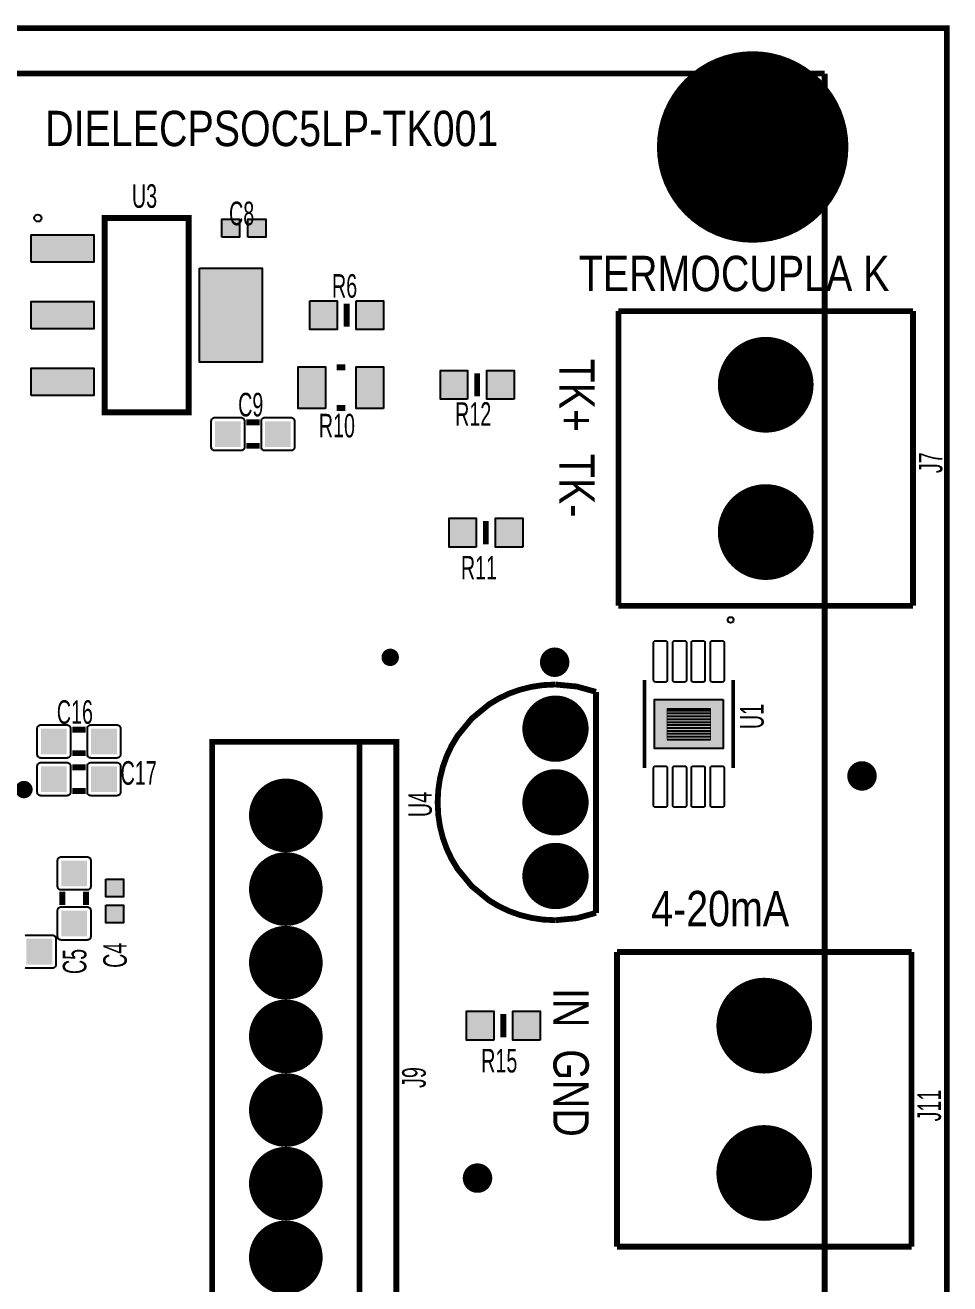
# Model space of a CAD drawing. Header units: inches. Extents: x -2.44 to 2.44, y -1.43 to 1.44.
# Drawn here: x 1.185 to 2.441, y -0.265 to 1.444 of the extents above; entities that cross this region are included whole.
import ezdxf

# ---------------------------------------------------------------- set-up
doc = ezdxf.new("R2010")
doc.units = ezdxf.units.IN
doc.layers.get('0').update_dxf_attribs({"linetype": 'CONTINUOUS'})

# ---------------------------------------------------------------- blocks, each defined once
blk = doc.blocks.new('RPAD')
blk.add_trace([(-0.5, -0.5), (-0.5, 0.5), (0.5, -0.5), (0.5, 0.5)])
blk = doc.blocks.new('EPAD')
at = {"const_width": 0.5}
blk.add_lwpolyline([(-0.25, 0, 1), (0.25, 0, 1)], format="xyb", close=True, dxfattribs=at)

msp = doc.modelspace()

# ---------------------------------------------------------------- linework, layer by layer
for points, const_width in [([(-2.437008, -1.430413), (2.437008, -1.430413), (2.437008, 1.439665), (-2.437008, 1.439665), (-2.437008, -1.430413)], 0.007874), ([(-2.437008, -1.430413), (2.437008, -1.430413), (2.437008, 1.439665), (-2.437008, 1.439665), (-2.437008, -1.430413)], 0.007874), ([(-2.437008, -1.430413), (2.437008, -1.430413), (2.437008, 1.439665), (-2.437008, 1.439665), (-2.437008, -1.430413)], 0.007874), ([(1.100087, 1.377862), (2.270953, 1.377862)], 0.007874), ([(1.100087, 1.377862), (2.270953, 1.377862)], 0.007874), ([(1.100087, 1.377862), (2.270953, 1.377862)], 0.007874), ([(2.270953, 1.377862), (2.270953, -1.378043)], 0.007874), ([(2.270953, 1.377862), (2.270953, -1.378043)], 0.007874), ([(2.270953, 1.377862), (2.270953, -1.378043)], 0.007874), ([(1.293307, 0.918012), (1.40748, 0.918012), (1.40748, 1.181791), (1.293307, 1.181791), (1.293307, 0.918012)], 0.007874), ([(1.293307, 0.918012), (1.40748, 0.918012), (1.40748, 1.181791), (1.293307, 1.181791), (1.293307, 0.918012)], 0.007874), ([(1.293307, 0.918012), (1.40748, 0.918012), (1.40748, 1.181791), (1.293307, 1.181791), (1.293307, 0.918012)], 0.007874), ([(1.622047, 1.06565), (1.622047, 1.034154)], 0.007874), ([(1.622047, 1.06565), (1.622047, 1.034154)], 0.007874), ([(1.622047, 1.06565), (1.622047, 1.034154)], 0.007874), ([(2.390945, 1.055413), (1.990945, 1.055413)], 0.007874), ([(1.990945, 1.055413), (1.990945, 0.655413)], 0.007874), ([(2.390945, 1.055413), (1.990945, 1.055413)], 0.007874), ([(1.990945, 1.055413), (1.990945, 0.655413)], 0.007874), ([(2.390945, 1.055413), (1.990945, 1.055413)], 0.007874), ([(1.990945, 1.055413), (1.990945, 0.655413)], 0.007874), ([(2.390945, 1.055413), (2.390945, 0.655413)], 0.007874), ([(2.390945, 1.055413), (2.390945, 0.655413)], 0.007874), ([(2.390945, 1.055413), (2.390945, 0.655413)], 0.007874), ([(1.620079, 0.979035), (1.608268, 0.979035)], 0.007874), ([(1.620079, 0.979035), (1.608268, 0.979035)], 0.007874), ([(1.620079, 0.979035), (1.608268, 0.979035)], 0.007874), ([(1.799213, 0.939665), (1.799213, 0.971161)], 0.007874), ([(1.799213, 0.939665), (1.799213, 0.971161)], 0.007874), ([(1.799213, 0.939665), (1.799213, 0.971161)], 0.007874), ([(1.620079, 0.923917), (1.608268, 0.923917)], 0.007874), ([(1.620079, 0.923917), (1.608268, 0.923917)], 0.007874), ([(1.620079, 0.923917), (1.608268, 0.923917)], 0.007874), ([(1.48563, 0.904484), (1.50363, 0.904484)], 0.007874), ([(1.48563, 0.904484), (1.50363, 0.904484)], 0.007874), ([(1.48563, 0.904484), (1.50363, 0.904484)], 0.007874), ([(1.48563, 0.872484), (1.50363, 0.872484)], 0.007874), ([(1.48563, 0.872484), (1.50363, 0.872484)], 0.007874), ([(1.48563, 0.872484), (1.50363, 0.872484)], 0.007874), ([(1.811024, 0.738878), (1.811024, 0.770374)], 0.007874), ([(1.811024, 0.738878), (1.811024, 0.770374)], 0.007874), ([(1.811024, 0.738878), (1.811024, 0.770374)], 0.007874), ([(2.390945, 0.655413), (1.990945, 0.655413)], 0.007874), ([(2.390945, 0.655413), (1.990945, 0.655413)], 0.007874), ([(2.390945, 0.655413), (1.990945, 0.655413)], 0.007874), ([(1.905512, 0.548484), (1.888883, 0.547676), (1.872797, 0.545301), (1.857326, 0.541431), (1.842543, 0.536141), (1.828522, 0.529502), (1.815336, 0.52159), (1.791762, 0.502234), (1.772406, 0.47866), (1.764494, 0.465474), (1.757856, 0.451453), (1.752565, 0.43667), (1.748695, 0.421199), (1.74632, 0.405113), (1.745512, 0.388484)], 0.007874), ([(1.905512, 0.548484), (1.888883, 0.547676), (1.872797, 0.545301), (1.857326, 0.541431), (1.842543, 0.536141), (1.828522, 0.529502), (1.815336, 0.52159), (1.791762, 0.502234), (1.772406, 0.47866), (1.764494, 0.465474), (1.757856, 0.451453), (1.752565, 0.43667), (1.748695, 0.421199), (1.74632, 0.405113), (1.745512, 0.388484)], 0.007874), ([(1.905512, 0.548484), (1.888883, 0.547676), (1.872797, 0.545301), (1.857326, 0.541431), (1.842543, 0.536141), (1.828522, 0.529502), (1.815336, 0.52159), (1.791762, 0.502234), (1.772406, 0.47866), (1.764494, 0.465474), (1.757856, 0.451453), (1.752565, 0.43667), (1.748695, 0.421199), (1.74632, 0.405113), (1.745512, 0.388484)], 0.007874), ([(1.905512, 0.548484), (1.934512, 0.545734), (1.960512, 0.538484)], 0.007874), ([(1.905512, 0.548484), (1.934512, 0.545734), (1.960512, 0.538484)], 0.007874), ([(1.905512, 0.548484), (1.934512, 0.545734), (1.960512, 0.538484)], 0.007874), ([(2.026378, 0.554626), (2.026378, 0.434941)], 0.005), ([(2.026378, 0.554626), (2.026378, 0.434941)], 0.005), ([(2.026378, 0.554626), (2.026378, 0.434941)], 0.005), ([(2.14685, 0.554626), (2.14685, 0.434941)], 0.005), ([(2.14685, 0.554626), (2.14685, 0.434941)], 0.005), ([(2.14685, 0.554626), (2.14685, 0.434941)], 0.005), ([(1.960512, 0.238484), (1.960512, 0.538484)], 0.007874), ([(1.960512, 0.238484), (1.960512, 0.538484)], 0.007874), ([(1.960512, 0.238484), (1.960512, 0.538484)], 0.007874), ([(2.057087, 0.473917), (2.116142, 0.473917), (2.116142, 0.51565), (2.057087, 0.51565), (2.057087, 0.473917)], 0.001), ([(2.057087, 0.473917), (2.116142, 0.473917), (2.116142, 0.51565), (2.057087, 0.51565), (2.057087, 0.473917)], 0.001), ([(2.057087, 0.473917), (2.116142, 0.473917), (2.116142, 0.51565), (2.057087, 0.51565), (2.057087, 0.473917)], 0.001), ([(1.249409, 0.487161), (1.267409, 0.487161)], 0.007874), ([(1.249409, 0.487161), (1.267409, 0.487161)], 0.007874), ([(1.249409, 0.487161), (1.267409, 0.487161)], 0.007874), ([(1.43937, -0.429232), (1.68937, -0.429232), (1.68937, 0.470768), (1.43937, 0.470768), (1.43937, -0.429232)], 0.007874), ([(1.43937, -0.429232), (1.68937, -0.429232), (1.68937, 0.470768), (1.43937, 0.470768), (1.43937, -0.429232)], 0.007874), ([(1.43937, -0.429232), (1.68937, -0.429232), (1.68937, 0.470768), (1.43937, 0.470768), (1.43937, -0.429232)], 0.007874), ([(1.63937, 0.470768), (1.63937, -0.429232)], 0.007874), ([(1.63937, 0.470768), (1.63937, -0.429232)], 0.007874), ([(1.63937, 0.470768), (1.63937, -0.429232)], 0.007874), ([(1.249409, 0.455161), (1.267409, 0.455161)], 0.007874), ([(1.249409, 0.455161), (1.267409, 0.455161)], 0.007874), ([(1.249409, 0.455161), (1.267409, 0.455161)], 0.007874), ([(1.249409, 0.43598), (1.267409, 0.43598)], 0.007874), ([(1.249409, 0.43598), (1.267409, 0.43598)], 0.007874), ([(1.249409, 0.43598), (1.267409, 0.43598)], 0.007874), ([(1.249409, 0.40398), (1.267409, 0.40398)], 0.007874), ([(1.249409, 0.40398), (1.267409, 0.40398)], 0.007874), ([(1.249409, 0.40398), (1.267409, 0.40398)], 0.007874), ([(1.905512, 0.228484), (1.888883, 0.229293), (1.872797, 0.231668), (1.857326, 0.235537), (1.842543, 0.240828), (1.828522, 0.247466), (1.815336, 0.255379), (1.791762, 0.274734), (1.772406, 0.298309), (1.764494, 0.311494), (1.757856, 0.325515), (1.752565, 0.340298), (1.748695, 0.355769), (1.74632, 0.371856), (1.745512, 0.388484)], 0.007874), ([(1.905512, 0.228484), (1.888883, 0.229293), (1.872797, 0.231668), (1.857326, 0.235537), (1.842543, 0.240828), (1.828522, 0.247466), (1.815336, 0.255379), (1.791762, 0.274734), (1.772406, 0.298309), (1.764494, 0.311494), (1.757856, 0.325515), (1.752565, 0.340298), (1.748695, 0.355769), (1.74632, 0.371856), (1.745512, 0.388484)], 0.007874), ([(1.905512, 0.228484), (1.888883, 0.229293), (1.872797, 0.231668), (1.857326, 0.235537), (1.842543, 0.240828), (1.828522, 0.247466), (1.815336, 0.255379), (1.791762, 0.274734), (1.772406, 0.298309), (1.764494, 0.311494), (1.757856, 0.325515), (1.752565, 0.340298), (1.748695, 0.355769), (1.74632, 0.371856), (1.745512, 0.388484)], 0.007874), ([(1.235969, 0.267028), (1.235969, 0.249028)], 0.007874), ([(1.235969, 0.267028), (1.235969, 0.249028)], 0.007874), ([(1.235969, 0.267028), (1.235969, 0.249028)], 0.007874), ([(1.267969, 0.267028), (1.267969, 0.249028)], 0.007874), ([(1.267969, 0.267028), (1.267969, 0.249028)], 0.007874), ([(1.267969, 0.267028), (1.267969, 0.249028)], 0.007874), ([(1.905512, 0.228484), (1.934512, 0.231234), (1.960512, 0.238484)], 0.007874), ([(1.905512, 0.228484), (1.934512, 0.231234), (1.960512, 0.238484)], 0.007874), ([(1.905512, 0.228484), (1.934512, 0.231234), (1.960512, 0.238484)], 0.007874), ([(2.388976, 0.185335), (1.988976, 0.185335)], 0.007874), ([(1.988976, 0.185335), (1.988976, -0.214665)], 0.007874), ([(2.388976, 0.185335), (1.988976, 0.185335)], 0.007874), ([(1.988976, 0.185335), (1.988976, -0.214665)], 0.007874), ([(2.388976, 0.185335), (1.988976, 0.185335)], 0.007874), ([(1.988976, 0.185335), (1.988976, -0.214665)], 0.007874), ([(2.388976, 0.185335), (2.388976, -0.214665)], 0.007874), ([(2.388976, 0.185335), (2.388976, -0.214665)], 0.007874), ([(2.388976, 0.185335), (2.388976, -0.214665)], 0.007874), ([(1.834646, 0.069587), (1.834646, 0.101083)], 0.007874), ([(1.834646, 0.069587), (1.834646, 0.101083)], 0.007874), ([(1.834646, 0.069587), (1.834646, 0.101083)], 0.007874), ([(2.388976, -0.214665), (1.988976, -0.214665)], 0.007874), ([(2.388976, -0.214665), (1.988976, -0.214665)], 0.007874), ([(2.388976, -0.214665), (1.988976, -0.214665)], 0.007874)]:
    msp.add_lwpolyline(points, dxfattribs=dict(const_width=const_width))
for points in [[(1.452567, 1.156012), (1.452567, 1.180012), (1.476567, 1.180012), (1.476567, 1.156012), (1.452567, 1.156012)], [(1.488, 1.156012), (1.488, 1.180012), (1.512, 1.180012), (1.512, 1.156012), (1.488, 1.156012)], [(1.19372, 1.121953), (1.19372, 1.158953), (1.27872, 1.158953), (1.27872, 1.121953), (1.19372, 1.121953)], [(1.422067, 1.113902), (1.507067, 1.113902), (1.507067, 0.985902), (1.422067, 0.985902), (1.422067, 1.113902)], [(1.19372, 1.031402), (1.19372, 1.068402), (1.27872, 1.068402), (1.27872, 1.031402), (1.19372, 1.031402)], [(1.572051, 1.069402), (1.609051, 1.069402), (1.609051, 1.030402), (1.572051, 1.030402), (1.572051, 1.069402)], [(1.635043, 1.069402), (1.672043, 1.069402), (1.672043, 1.030402), (1.635043, 1.030402), (1.635043, 1.069402)], [(1.19372, 0.94085), (1.19372, 0.97785), (1.27872, 0.97785), (1.27872, 0.94085), (1.19372, 0.94085)], [(1.593303, 0.922976), (1.556303, 0.922976), (1.556303, 0.979976), (1.593303, 0.979976), (1.593303, 0.922976)], [(1.672043, 0.922976), (1.635043, 0.922976), (1.635043, 0.979976), (1.672043, 0.979976), (1.672043, 0.922976)], [(1.786217, 0.935913), (1.749217, 0.935913), (1.749217, 0.974913), (1.786217, 0.974913), (1.786217, 0.935913)], [(1.849209, 0.935913), (1.812209, 0.935913), (1.812209, 0.974913), (1.849209, 0.974913), (1.849209, 0.935913)], [(1.44313, 0.910984), (1.47813, 0.910984), (1.479152, 0.910885), (1.480098, 0.910598), (1.480948, 0.910144), (1.481685, 0.909539), (1.482289, 0.908802), (1.482744, 0.907952), (1.48303, 0.907007), (1.48313, 0.905984), (1.48313, 0.870984), (1.48303, 0.869962), (1.482744, 0.869017), (1.482289, 0.868167), (1.481685, 0.86743), (1.480948, 0.866825), (1.480098, 0.86637), (1.479152, 0.866084), (1.47813, 0.865984), (1.44313, 0.865984), (1.442107, 0.866084), (1.441162, 0.86637), (1.440312, 0.866825), (1.439575, 0.86743), (1.43897, 0.868167), (1.438516, 0.869017), (1.43823, 0.869962), (1.43813, 0.870984), (1.43813, 0.905984), (1.43823, 0.907007), (1.438516, 0.907952), (1.43897, 0.908802), (1.439575, 0.909539), (1.440312, 0.910144), (1.441162, 0.910598), (1.442107, 0.910885), (1.44313, 0.910984)], [(1.51113, 0.910984), (1.54613, 0.910984), (1.547152, 0.910885), (1.548098, 0.910598), (1.548948, 0.910144), (1.549685, 0.909539), (1.550289, 0.908802), (1.550744, 0.907952), (1.55103, 0.907007), (1.55113, 0.905984), (1.55113, 0.870984), (1.55103, 0.869962), (1.550744, 0.869017), (1.550289, 0.868167), (1.549685, 0.86743), (1.548948, 0.866825), (1.548098, 0.86637), (1.547152, 0.866084), (1.54613, 0.865984), (1.51113, 0.865984), (1.510107, 0.866084), (1.509162, 0.86637), (1.508312, 0.866825), (1.507575, 0.86743), (1.50697, 0.868167), (1.506516, 0.869017), (1.50623, 0.869962), (1.50613, 0.870984), (1.50613, 0.905984), (1.50623, 0.907007), (1.506516, 0.907952), (1.50697, 0.908802), (1.507575, 0.909539), (1.508312, 0.910144), (1.509162, 0.910598), (1.510107, 0.910885), (1.51113, 0.910984)], [(1.798028, 0.735126), (1.761028, 0.735126), (1.761028, 0.774126), (1.798028, 0.774126), (1.798028, 0.735126)], [(1.86102, 0.735126), (1.82402, 0.735126), (1.82402, 0.774126), (1.86102, 0.774126), (1.86102, 0.735126)], [(2.057283, 0.605413), (2.057283, 0.554232), (2.057237, 0.553749), (2.057101, 0.553303), (2.056886, 0.552901), (2.056601, 0.552553), (2.056253, 0.552267), (2.055851, 0.552052), (2.055404, 0.551917), (2.054921, 0.55187), (2.041142, 0.55187), (2.040659, 0.551917), (2.040212, 0.552052), (2.03981, 0.552267), (2.039462, 0.552553), (2.039177, 0.552901), (2.038962, 0.553303), (2.038826, 0.553749), (2.03878, 0.554232), (2.03878, 0.605413), (2.038826, 0.605896), (2.038962, 0.606343), (2.039177, 0.606745), (2.039462, 0.607093), (2.03981, 0.607379), (2.040212, 0.607593), (2.040659, 0.607729), (2.041142, 0.607776), (2.054921, 0.607776), (2.055404, 0.607729), (2.055851, 0.607593), (2.056253, 0.607379), (2.056601, 0.607093), (2.056886, 0.606745), (2.057101, 0.606343), (2.057237, 0.605896), (2.057283, 0.605413)], [(2.057283, 0.605413), (2.057283, 0.554232), (2.057237, 0.553749), (2.057101, 0.553303), (2.056886, 0.552901), (2.056601, 0.552553), (2.056253, 0.552267), (2.055851, 0.552052), (2.055404, 0.551917), (2.054921, 0.55187), (2.041142, 0.55187), (2.040659, 0.551917), (2.040212, 0.552052), (2.03981, 0.552267), (2.039462, 0.552553), (2.039177, 0.552901), (2.038962, 0.553303), (2.038826, 0.553749), (2.03878, 0.554232), (2.03878, 0.605413), (2.038826, 0.605896), (2.038962, 0.606343), (2.039177, 0.606745), (2.039462, 0.607093), (2.03981, 0.607379), (2.040212, 0.607593), (2.040659, 0.607729), (2.041142, 0.607776), (2.054921, 0.607776), (2.055404, 0.607729), (2.055851, 0.607593), (2.056253, 0.607379), (2.056601, 0.607093), (2.056886, 0.606745), (2.057101, 0.606343), (2.057237, 0.605896), (2.057283, 0.605413)], [(2.083268, 0.605413), (2.083268, 0.554232), (2.083221, 0.553749), (2.083085, 0.553303), (2.08287, 0.552901), (2.082585, 0.552553), (2.082237, 0.552267), (2.081835, 0.552052), (2.081389, 0.551917), (2.080906, 0.55187), (2.067126, 0.55187), (2.066643, 0.551917), (2.066196, 0.552052), (2.065794, 0.552267), (2.065446, 0.552553), (2.065161, 0.552901), (2.064946, 0.553303), (2.064811, 0.553749), (2.064764, 0.554232), (2.064764, 0.605413), (2.064811, 0.605896), (2.064946, 0.606343), (2.065161, 0.606745), (2.065446, 0.607093), (2.065794, 0.607379), (2.066196, 0.607593), (2.066643, 0.607729), (2.067126, 0.607776), (2.080906, 0.607776), (2.081389, 0.607729), (2.081835, 0.607593), (2.082237, 0.607379), (2.082585, 0.607093), (2.08287, 0.606745), (2.083085, 0.606343), (2.083221, 0.605896), (2.083268, 0.605413)], [(2.083268, 0.605413), (2.083268, 0.554232), (2.083221, 0.553749), (2.083085, 0.553303), (2.08287, 0.552901), (2.082585, 0.552553), (2.082237, 0.552267), (2.081835, 0.552052), (2.081389, 0.551917), (2.080906, 0.55187), (2.067126, 0.55187), (2.066643, 0.551917), (2.066196, 0.552052), (2.065794, 0.552267), (2.065446, 0.552553), (2.065161, 0.552901), (2.064946, 0.553303), (2.064811, 0.553749), (2.064764, 0.554232), (2.064764, 0.605413), (2.064811, 0.605896), (2.064946, 0.606343), (2.065161, 0.606745), (2.065446, 0.607093), (2.065794, 0.607379), (2.066196, 0.607593), (2.066643, 0.607729), (2.067126, 0.607776), (2.080906, 0.607776), (2.081389, 0.607729), (2.081835, 0.607593), (2.082237, 0.607379), (2.082585, 0.607093), (2.08287, 0.606745), (2.083085, 0.606343), (2.083221, 0.605896), (2.083268, 0.605413)], [(2.108465, 0.605413), (2.108465, 0.554232), (2.108418, 0.553749), (2.108282, 0.553303), (2.108067, 0.552901), (2.107782, 0.552553), (2.107434, 0.552267), (2.107032, 0.552052), (2.106585, 0.551917), (2.106102, 0.55187), (2.092323, 0.55187), (2.09184, 0.551917), (2.091393, 0.552052), (2.090991, 0.552267), (2.090643, 0.552553), (2.090358, 0.552901), (2.090143, 0.553303), (2.090007, 0.553749), (2.089961, 0.554232), (2.089961, 0.605413), (2.090007, 0.605896), (2.090143, 0.606343), (2.090358, 0.606745), (2.090643, 0.607093), (2.090991, 0.607379), (2.091393, 0.607593), (2.09184, 0.607729), (2.092323, 0.607776), (2.106102, 0.607776), (2.106585, 0.607729), (2.107032, 0.607593), (2.107434, 0.607379), (2.107782, 0.607093), (2.108067, 0.606745), (2.108282, 0.606343), (2.108418, 0.605896), (2.108465, 0.605413)], [(2.108465, 0.605413), (2.108465, 0.554232), (2.108418, 0.553749), (2.108282, 0.553303), (2.108067, 0.552901), (2.107782, 0.552553), (2.107434, 0.552267), (2.107032, 0.552052), (2.106585, 0.551917), (2.106102, 0.55187), (2.092323, 0.55187), (2.09184, 0.551917), (2.091393, 0.552052), (2.090991, 0.552267), (2.090643, 0.552553), (2.090358, 0.552901), (2.090143, 0.553303), (2.090007, 0.553749), (2.089961, 0.554232), (2.089961, 0.605413), (2.090007, 0.605896), (2.090143, 0.606343), (2.090358, 0.606745), (2.090643, 0.607093), (2.090991, 0.607379), (2.091393, 0.607593), (2.09184, 0.607729), (2.092323, 0.607776), (2.106102, 0.607776), (2.106585, 0.607729), (2.107032, 0.607593), (2.107434, 0.607379), (2.107782, 0.607093), (2.108067, 0.606745), (2.108282, 0.606343), (2.108418, 0.605896), (2.108465, 0.605413)], [(2.134449, 0.605413), (2.134449, 0.554232), (2.134402, 0.553749), (2.134267, 0.553303), (2.134052, 0.552901), (2.133766, 0.552553), (2.133418, 0.552267), (2.133016, 0.552052), (2.13257, 0.551917), (2.132087, 0.55187), (2.118307, 0.55187), (2.117824, 0.551917), (2.117378, 0.552052), (2.116976, 0.552267), (2.116628, 0.552553), (2.116342, 0.552901), (2.116127, 0.553303), (2.115992, 0.553749), (2.115945, 0.554232), (2.115945, 0.605413), (2.115992, 0.605896), (2.116127, 0.606343), (2.116342, 0.606745), (2.116628, 0.607093), (2.116976, 0.607379), (2.117378, 0.607593), (2.117824, 0.607729), (2.118307, 0.607776), (2.132087, 0.607776), (2.13257, 0.607729), (2.133016, 0.607593), (2.133418, 0.607379), (2.133766, 0.607093), (2.134052, 0.606745), (2.134267, 0.606343), (2.134402, 0.605896), (2.134449, 0.605413)], [(2.134449, 0.605413), (2.134449, 0.554232), (2.134402, 0.553749), (2.134267, 0.553303), (2.134052, 0.552901), (2.133766, 0.552553), (2.133418, 0.552267), (2.133016, 0.552052), (2.13257, 0.551917), (2.132087, 0.55187), (2.118307, 0.55187), (2.117824, 0.551917), (2.117378, 0.552052), (2.116976, 0.552267), (2.116628, 0.552553), (2.116342, 0.552901), (2.116127, 0.553303), (2.115992, 0.553749), (2.115945, 0.554232), (2.115945, 0.605413), (2.115992, 0.605896), (2.116127, 0.606343), (2.116342, 0.606745), (2.116628, 0.607093), (2.116976, 0.607379), (2.117378, 0.607593), (2.117824, 0.607729), (2.118307, 0.607776), (2.132087, 0.607776), (2.13257, 0.607729), (2.133016, 0.607593), (2.133418, 0.607379), (2.133766, 0.607093), (2.134052, 0.606745), (2.134267, 0.606343), (2.134402, 0.605896), (2.134449, 0.605413)], [(2.133071, 0.528051), (2.133071, 0.461516), (2.040157, 0.461516), (2.040157, 0.528051), (2.133071, 0.528051)], [(1.206909, 0.493661), (1.241909, 0.493661), (1.242932, 0.493562), (1.243877, 0.493276), (1.244728, 0.492821), (1.245464, 0.492216), (1.246069, 0.491479), (1.246524, 0.490629), (1.24681, 0.489684), (1.246909, 0.488661), (1.246909, 0.453661), (1.24681, 0.452639), (1.246524, 0.451694), (1.246069, 0.450844), (1.245464, 0.450107), (1.244728, 0.449502), (1.243877, 0.449047), (1.242932, 0.448761), (1.241909, 0.448661), (1.206909, 0.448661), (1.205887, 0.448761), (1.204942, 0.449047), (1.204091, 0.449502), (1.203355, 0.450107), (1.20275, 0.450844), (1.202295, 0.451694), (1.202009, 0.452639), (1.201909, 0.453661), (1.201909, 0.488661), (1.202009, 0.489684), (1.202295, 0.490629), (1.20275, 0.491479), (1.203355, 0.492216), (1.204091, 0.492821), (1.204942, 0.493276), (1.205887, 0.493562), (1.206909, 0.493661)], [(1.274909, 0.493661), (1.309909, 0.493661), (1.310932, 0.493562), (1.311877, 0.493276), (1.312728, 0.492821), (1.313464, 0.492216), (1.314069, 0.491479), (1.314524, 0.490629), (1.31481, 0.489684), (1.314909, 0.488661), (1.314909, 0.453661), (1.31481, 0.452639), (1.314524, 0.451694), (1.314069, 0.450844), (1.313464, 0.450107), (1.312728, 0.449502), (1.311877, 0.449047), (1.310932, 0.448761), (1.309909, 0.448661), (1.274909, 0.448661), (1.273887, 0.448761), (1.272942, 0.449047), (1.272091, 0.449502), (1.271355, 0.450107), (1.27075, 0.450844), (1.270295, 0.451694), (1.270009, 0.452639), (1.269909, 0.453661), (1.269909, 0.488661), (1.270009, 0.489684), (1.270295, 0.490629), (1.27075, 0.491479), (1.271355, 0.492216), (1.272091, 0.492821), (1.272942, 0.493276), (1.273887, 0.493562), (1.274909, 0.493661)], [(1.206909, 0.44248), (1.241909, 0.44248), (1.242932, 0.442381), (1.243877, 0.442094), (1.244728, 0.44164), (1.245464, 0.441035), (1.246069, 0.440298), (1.246524, 0.439448), (1.24681, 0.438503), (1.246909, 0.43748), (1.246909, 0.40248), (1.24681, 0.401458), (1.246524, 0.400513), (1.246069, 0.399663), (1.245464, 0.398926), (1.244728, 0.398321), (1.243877, 0.397866), (1.242932, 0.39758), (1.241909, 0.39748), (1.206909, 0.39748), (1.205887, 0.39758), (1.204942, 0.397866), (1.204091, 0.398321), (1.203355, 0.398926), (1.20275, 0.399663), (1.202295, 0.400513), (1.202009, 0.401458), (1.201909, 0.40248), (1.201909, 0.43748), (1.202009, 0.438503), (1.202295, 0.439448), (1.20275, 0.440298), (1.203355, 0.441035), (1.204091, 0.44164), (1.204942, 0.442094), (1.205887, 0.442381), (1.206909, 0.44248)], [(1.274909, 0.44248), (1.309909, 0.44248), (1.310932, 0.442381), (1.311877, 0.442094), (1.312728, 0.44164), (1.313464, 0.441035), (1.314069, 0.440298), (1.314524, 0.439448), (1.31481, 0.438503), (1.314909, 0.43748), (1.314909, 0.40248), (1.31481, 0.401458), (1.314524, 0.400513), (1.314069, 0.399663), (1.313464, 0.398926), (1.312728, 0.398321), (1.311877, 0.397866), (1.310932, 0.39758), (1.309909, 0.39748), (1.274909, 0.39748), (1.273887, 0.39758), (1.272942, 0.397866), (1.272091, 0.398321), (1.271355, 0.398926), (1.27075, 0.399663), (1.270295, 0.400513), (1.270009, 0.401458), (1.269909, 0.40248), (1.269909, 0.43748), (1.270009, 0.438503), (1.270295, 0.439448), (1.27075, 0.440298), (1.271355, 0.441035), (1.272091, 0.44164), (1.272942, 0.442094), (1.273887, 0.442381), (1.274909, 0.44248)], [(2.057283, 0.435335), (2.057283, 0.384154), (2.057237, 0.38367), (2.057101, 0.383224), (2.056886, 0.382822), (2.056601, 0.382474), (2.056253, 0.382188), (2.055851, 0.381974), (2.055404, 0.381838), (2.054921, 0.381791), (2.041142, 0.381791), (2.040659, 0.381838), (2.040212, 0.381974), (2.03981, 0.382188), (2.039462, 0.382474), (2.039177, 0.382822), (2.038962, 0.383224), (2.038826, 0.38367), (2.03878, 0.384154), (2.03878, 0.435335), (2.038826, 0.435818), (2.038962, 0.436264), (2.039177, 0.436666), (2.039462, 0.437014), (2.03981, 0.4373), (2.040212, 0.437515), (2.040659, 0.43765), (2.041142, 0.437697), (2.054921, 0.437697), (2.055404, 0.43765), (2.055851, 0.437515), (2.056253, 0.4373), (2.056601, 0.437014), (2.056886, 0.436666), (2.057101, 0.436264), (2.057237, 0.435818), (2.057283, 0.435335)], [(2.057283, 0.435335), (2.057283, 0.384154), (2.057237, 0.38367), (2.057101, 0.383224), (2.056886, 0.382822), (2.056601, 0.382474), (2.056253, 0.382188), (2.055851, 0.381974), (2.055404, 0.381838), (2.054921, 0.381791), (2.041142, 0.381791), (2.040659, 0.381838), (2.040212, 0.381974), (2.03981, 0.382188), (2.039462, 0.382474), (2.039177, 0.382822), (2.038962, 0.383224), (2.038826, 0.38367), (2.03878, 0.384154), (2.03878, 0.435335), (2.038826, 0.435818), (2.038962, 0.436264), (2.039177, 0.436666), (2.039462, 0.437014), (2.03981, 0.4373), (2.040212, 0.437515), (2.040659, 0.43765), (2.041142, 0.437697), (2.054921, 0.437697), (2.055404, 0.43765), (2.055851, 0.437515), (2.056253, 0.4373), (2.056601, 0.437014), (2.056886, 0.436666), (2.057101, 0.436264), (2.057237, 0.435818), (2.057283, 0.435335)], [(2.083268, 0.435335), (2.083268, 0.384154), (2.083221, 0.38367), (2.083085, 0.383224), (2.08287, 0.382822), (2.082585, 0.382474), (2.082237, 0.382188), (2.081835, 0.381974), (2.081389, 0.381838), (2.080906, 0.381791), (2.067126, 0.381791), (2.066643, 0.381838), (2.066196, 0.381974), (2.065794, 0.382188), (2.065446, 0.382474), (2.065161, 0.382822), (2.064946, 0.383224), (2.064811, 0.38367), (2.064764, 0.384154), (2.064764, 0.435335), (2.064811, 0.435818), (2.064946, 0.436264), (2.065161, 0.436666), (2.065446, 0.437014), (2.065794, 0.4373), (2.066196, 0.437515), (2.066643, 0.43765), (2.067126, 0.437697), (2.080906, 0.437697), (2.081389, 0.43765), (2.081835, 0.437515), (2.082237, 0.4373), (2.082585, 0.437014), (2.08287, 0.436666), (2.083085, 0.436264), (2.083221, 0.435818), (2.083268, 0.435335)], [(2.083268, 0.435335), (2.083268, 0.384154), (2.083221, 0.38367), (2.083085, 0.383224), (2.08287, 0.382822), (2.082585, 0.382474), (2.082237, 0.382188), (2.081835, 0.381974), (2.081389, 0.381838), (2.080906, 0.381791), (2.067126, 0.381791), (2.066643, 0.381838), (2.066196, 0.381974), (2.065794, 0.382188), (2.065446, 0.382474), (2.065161, 0.382822), (2.064946, 0.383224), (2.064811, 0.38367), (2.064764, 0.384154), (2.064764, 0.435335), (2.064811, 0.435818), (2.064946, 0.436264), (2.065161, 0.436666), (2.065446, 0.437014), (2.065794, 0.4373), (2.066196, 0.437515), (2.066643, 0.43765), (2.067126, 0.437697), (2.080906, 0.437697), (2.081389, 0.43765), (2.081835, 0.437515), (2.082237, 0.4373), (2.082585, 0.437014), (2.08287, 0.436666), (2.083085, 0.436264), (2.083221, 0.435818), (2.083268, 0.435335)], [(2.108465, 0.435335), (2.108465, 0.384154), (2.108418, 0.38367), (2.108282, 0.383224), (2.108067, 0.382822), (2.107782, 0.382474), (2.107434, 0.382188), (2.107032, 0.381974), (2.106585, 0.381838), (2.106102, 0.381791), (2.092323, 0.381791), (2.09184, 0.381838), (2.091393, 0.381974), (2.090991, 0.382188), (2.090643, 0.382474), (2.090358, 0.382822), (2.090143, 0.383224), (2.090007, 0.38367), (2.089961, 0.384154), (2.089961, 0.435335), (2.090007, 0.435818), (2.090143, 0.436264), (2.090358, 0.436666), (2.090643, 0.437014), (2.090991, 0.4373), (2.091393, 0.437515), (2.09184, 0.43765), (2.092323, 0.437697), (2.106102, 0.437697), (2.106585, 0.43765), (2.107032, 0.437515), (2.107434, 0.4373), (2.107782, 0.437014), (2.108067, 0.436666), (2.108282, 0.436264), (2.108418, 0.435818), (2.108465, 0.435335)], [(2.108465, 0.435335), (2.108465, 0.384154), (2.108418, 0.38367), (2.108282, 0.383224), (2.108067, 0.382822), (2.107782, 0.382474), (2.107434, 0.382188), (2.107032, 0.381974), (2.106585, 0.381838), (2.106102, 0.381791), (2.092323, 0.381791), (2.09184, 0.381838), (2.091393, 0.381974), (2.090991, 0.382188), (2.090643, 0.382474), (2.090358, 0.382822), (2.090143, 0.383224), (2.090007, 0.38367), (2.089961, 0.384154), (2.089961, 0.435335), (2.090007, 0.435818), (2.090143, 0.436264), (2.090358, 0.436666), (2.090643, 0.437014), (2.090991, 0.4373), (2.091393, 0.437515), (2.09184, 0.43765), (2.092323, 0.437697), (2.106102, 0.437697), (2.106585, 0.43765), (2.107032, 0.437515), (2.107434, 0.4373), (2.107782, 0.437014), (2.108067, 0.436666), (2.108282, 0.436264), (2.108418, 0.435818), (2.108465, 0.435335)], [(2.134449, 0.435335), (2.134449, 0.384154), (2.134402, 0.38367), (2.134267, 0.383224), (2.134052, 0.382822), (2.133766, 0.382474), (2.133418, 0.382188), (2.133016, 0.381974), (2.13257, 0.381838), (2.132087, 0.381791), (2.118307, 0.381791), (2.117824, 0.381838), (2.117378, 0.381974), (2.116976, 0.382188), (2.116628, 0.382474), (2.116342, 0.382822), (2.116127, 0.383224), (2.115992, 0.38367), (2.115945, 0.384154), (2.115945, 0.435335), (2.115992, 0.435818), (2.116127, 0.436264), (2.116342, 0.436666), (2.116628, 0.437014), (2.116976, 0.4373), (2.117378, 0.437515), (2.117824, 0.43765), (2.118307, 0.437697), (2.132087, 0.437697), (2.13257, 0.43765), (2.133016, 0.437515), (2.133418, 0.4373), (2.133766, 0.437014), (2.134052, 0.436666), (2.134267, 0.436264), (2.134402, 0.435818), (2.134449, 0.435335)], [(2.134449, 0.435335), (2.134449, 0.384154), (2.134402, 0.38367), (2.134267, 0.383224), (2.134052, 0.382822), (2.133766, 0.382474), (2.133418, 0.382188), (2.133016, 0.381974), (2.13257, 0.381838), (2.132087, 0.381791), (2.118307, 0.381791), (2.117824, 0.381838), (2.117378, 0.381974), (2.116976, 0.382188), (2.116628, 0.382474), (2.116342, 0.382822), (2.116127, 0.383224), (2.115992, 0.38367), (2.115945, 0.384154), (2.115945, 0.435335), (2.115992, 0.435818), (2.116127, 0.436264), (2.116342, 0.436666), (2.116628, 0.437014), (2.116976, 0.4373), (2.117378, 0.437515), (2.117824, 0.43765), (2.118307, 0.437697), (2.132087, 0.437697), (2.13257, 0.43765), (2.133016, 0.437515), (2.133418, 0.4373), (2.133766, 0.437014), (2.134052, 0.436666), (2.134267, 0.436264), (2.134402, 0.435818), (2.134449, 0.435335)], [(1.274469, 0.309528), (1.274469, 0.274528), (1.274369, 0.273505), (1.274083, 0.27256), (1.273628, 0.271709), (1.273023, 0.270973), (1.272286, 0.270368), (1.271436, 0.269913), (1.270491, 0.269627), (1.269469, 0.269528), (1.234469, 0.269528), (1.233446, 0.269627), (1.232501, 0.269913), (1.231651, 0.270368), (1.230914, 0.270973), (1.230309, 0.271709), (1.229854, 0.27256), (1.229568, 0.273505), (1.229469, 0.274528), (1.229469, 0.309528), (1.229568, 0.31055), (1.229854, 0.311495), (1.230309, 0.312346), (1.230914, 0.313082), (1.231651, 0.313687), (1.232501, 0.314142), (1.233446, 0.314428), (1.234469, 0.314528), (1.269469, 0.314528), (1.270491, 0.314428), (1.271436, 0.314142), (1.272286, 0.313687), (1.273023, 0.313082), (1.273628, 0.312346), (1.274083, 0.311495), (1.274369, 0.31055), (1.274469, 0.309528)], [(1.295087, 0.284343), (1.319087, 0.284343), (1.319087, 0.260343), (1.295087, 0.260343), (1.295087, 0.284343)], [(1.274469, 0.241528), (1.274469, 0.206528), (1.274369, 0.205505), (1.274083, 0.20456), (1.273628, 0.203709), (1.273023, 0.202973), (1.272286, 0.202368), (1.271436, 0.201913), (1.270491, 0.201627), (1.269469, 0.201528), (1.234469, 0.201528), (1.233446, 0.201627), (1.232501, 0.201913), (1.231651, 0.202368), (1.230914, 0.202973), (1.230309, 0.203709), (1.229854, 0.20456), (1.229568, 0.205505), (1.229469, 0.206528), (1.229469, 0.241528), (1.229568, 0.24255), (1.229854, 0.243495), (1.230309, 0.244346), (1.230914, 0.245082), (1.231651, 0.245687), (1.232501, 0.246142), (1.233446, 0.246428), (1.234469, 0.246528), (1.269469, 0.246528), (1.270491, 0.246428), (1.271436, 0.246142), (1.272286, 0.245687), (1.273023, 0.245082), (1.273628, 0.244346), (1.274083, 0.243495), (1.274369, 0.24255), (1.274469, 0.241528)], [(1.295087, 0.248909), (1.319087, 0.248909), (1.319087, 0.224909), (1.295087, 0.224909), (1.295087, 0.248909)], [(1.82165, 0.065835), (1.78465, 0.065835), (1.78465, 0.104835), (1.82165, 0.104835), (1.82165, 0.065835)], [(1.884642, 0.065835), (1.847642, 0.065835), (1.847642, 0.104835), (1.884642, 0.104835), (1.884642, 0.065835)]]:
    msp.add_lwpolyline(points, close=True)
for points in [[(2.057087, 0.51565), (2.116142, 0.51565)], [(2.057087, 0.51565), (2.116142, 0.51565)], [(2.057087, 0.51565), (2.116142, 0.51565)], [(2.057087, 0.513287), (2.116142, 0.513287)], [(2.057087, 0.513287), (2.116142, 0.513287)], [(2.057087, 0.513287), (2.116142, 0.513287)], [(2.057087, 0.50935), (2.116142, 0.50935)], [(2.057087, 0.50935), (2.116142, 0.50935)], [(2.057087, 0.50935), (2.116142, 0.50935)], [(2.057087, 0.505413), (2.116142, 0.505413)], [(2.057087, 0.505413), (2.116142, 0.505413)], [(2.057087, 0.505413), (2.116142, 0.505413)], [(2.057087, 0.501476), (2.116142, 0.501476)], [(2.057087, 0.501476), (2.116142, 0.501476)], [(2.057087, 0.501476), (2.116142, 0.501476)], [(2.057087, 0.497539), (2.116142, 0.497539)], [(2.057087, 0.497539), (2.116142, 0.497539)], [(2.057087, 0.497539), (2.116142, 0.497539)], [(2.057087, 0.493602), (2.116142, 0.493602)], [(2.057087, 0.493602), (2.116142, 0.493602)], [(2.057087, 0.493602), (2.116142, 0.493602)], [(2.057087, 0.489665), (2.116142, 0.489665)], [(2.057087, 0.489665), (2.116142, 0.489665)], [(2.057087, 0.489665), (2.116142, 0.489665)], [(2.057087, 0.485728), (2.116142, 0.485728)], [(2.057087, 0.485728), (2.116142, 0.485728)], [(2.057087, 0.485728), (2.116142, 0.485728)], [(2.057087, 0.481791), (2.116142, 0.481791)], [(2.057087, 0.481791), (2.116142, 0.481791)], [(2.057087, 0.481791), (2.116142, 0.481791)], [(2.057087, 0.477854), (2.116142, 0.477854)], [(2.057087, 0.477854), (2.116142, 0.477854)], [(2.057087, 0.477854), (2.116142, 0.477854)], [(2.057087, 0.473917), (2.116142, 0.473917)], [(2.057087, 0.473917), (2.116142, 0.473917)], [(2.057087, 0.473917), (2.116142, 0.473917)], [(1.185257, 0.207843), (1.186202, 0.208129), (1.187224, 0.208228), (1.222224, 0.208228), (1.223247, 0.208129), (1.224192, 0.207843), (1.225043, 0.207388), (1.225779, 0.206783), (1.226384, 0.206046), (1.226839, 0.205196), (1.227125, 0.204251), (1.227224, 0.203228), (1.227224, 0.168228), (1.227125, 0.167206), (1.226839, 0.166261), (1.226384, 0.165411), (1.225779, 0.164674), (1.225043, 0.164069), (1.224192, 0.163614), (1.223247, 0.163328), (1.222224, 0.163228), (1.222224, 0.163228), (1.187224, 0.163228), (1.186202, 0.163328), (1.185257, 0.163614)]]:
    msp.add_lwpolyline(points)
for centre, radius in [((2.172528, 1.279437), 0.059055), ((2.172528, 1.279437), 0.059055), ((2.172528, 1.279437), 0.059055), ((1.202756, 1.181791), 0.004921), ((1.202756, 1.181791), 0.004921), ((1.202756, 1.181791), 0.004921), ((2.143307, 0.636122), 0.003937), ((2.143307, 0.636122), 0.003937), ((2.143307, 0.636122), 0.003937)]:
    msp.add_circle(centre, radius)

# ---------------------------------------------------------------- block references
for name, p, xscale, yscale in [('EPAD', (2.173228, 1.278248), 0.26, 0.26), ('RPAD', (1.464567, 1.049902), 0.085, 0.128), ('RPAD', (1.590551, 1.049902), 0.037, 0.039), ('RPAD', (1.653543, 1.049902), 0.037, 0.039), ('EPAD', (2.190945, 0.955413), 0.13, 0.13), ('RPAD', (1.46063, 0.888484), 0.035, 0.035), ('RPAD', (1.52863, 0.888484), 0.035, 0.035), ('EPAD', (2.190945, 0.755413), 0.13, 0.13), ('EPAD', (1.904398, 0.578749), 0.04, 0.04), ('EPAD', (1.681102, 0.585335), 0.023622, 0.023622), ('EPAD', (1.905512, 0.488484), 0.09, 0.09), ('RPAD', (1.224409, 0.471161), 0.035, 0.035), ('RPAD', (1.292409, 0.471161), 0.035, 0.035), ('EPAD', (2.321676, 0.424336), 0.04, 0.04), ('RPAD', (1.224409, 0.41998), 0.035, 0.035), ('RPAD', (1.292409, 0.41998), 0.035, 0.035), ('EPAD', (1.905512, 0.388484), 0.09, 0.09), ('EPAD', (1.183757, 0.405875), 0.023622, 0.023622), ('EPAD', (1.53937, 0.370768), 0.1, 0.1), ('EPAD', (1.905512, 0.288484), 0.09, 0.09), ('EPAD', (1.53937, 0.270768), 0.1, 0.1), ('RPAD', (1.307087, 0.272343), 0.024, 0.024), ('RPAD', (1.307087, 0.236909), 0.024, 0.024), ('EPAD', (1.53937, 0.170768), 0.1, 0.1), ('EPAD', (2.188976, 0.085335), 0.13, 0.13), ('EPAD', (1.53937, 0.070768), 0.1, 0.1), ('EPAD', (1.53937, -0.029232), 0.1, 0.1), ('EPAD', (2.188976, -0.114665), 0.13, 0.13), ('EPAD', (1.53937, -0.129232), 0.1, 0.1), ('EPAD', (1.799618, -0.121619), 0.04, 0.04), ('EPAD', (1.53937, -0.229232), 0.1, 0.1)]:
    msp.add_blockref(name, p, dxfattribs=dict(xscale=xscale, yscale=yscale))
for p, xscale, yscale, rotation in [((1.464567, 1.168012), 0.024, 0.024, 90), ((1.5, 1.168012), 0.024, 0.024, 90), ((1.23622, 1.140453), 0.037, 0.085, 90), ((1.23622, 1.049902), 0.037, 0.085, 90), ((1.23622, 0.95935), 0.037, 0.085, 90), ((1.574803, 0.951476), 0.037, 0.057, 180), ((1.653543, 0.951476), 0.037, 0.057, 180), ((1.767717, 0.955413), 0.037, 0.039, 180), ((1.830709, 0.955413), 0.037, 0.039, 180), ((1.779528, 0.754626), 0.037, 0.039, 180), ((1.84252, 0.754626), 0.037, 0.039, 180), ((2.086614, 0.494783), 0.066535, 0.092913, -90), ((1.251969, 0.292028), 0.035, 0.035, 270), ((1.251969, 0.224028), 0.035, 0.035, 270), ((1.204724, 0.185728), 0.035, 0.035, 180), ((1.80315, 0.085335), 0.037, 0.039, 180), ((1.866142, 0.085335), 0.037, 0.039, 180)]:
    msp.add_blockref('RPAD', p, dxfattribs=dict(xscale=xscale, yscale=yscale, rotation=rotation))

# ---------------------------------------------------------------- texts
for s, height, width, p in [('DIELECPSOC5LP-TK001', 0.048, 0.833333, (1.212598, 1.279366)), ('DIELECPSOC5LP-TK001', 0.048, 0.833333, (1.212598, 1.279366)), ('DIELECPSOC5LP-TK001', 0.048, 0.833333, (1.212598, 1.279366)), ('U3', 0.032, 0.625, (1.330394, 1.195634)), ('U3', 0.032, 0.625, (1.330394, 1.195634)), ('U3', 0.032, 0.625, (1.330394, 1.195634)), ('C8', 0.032, 0.625, (1.462283, 1.172012)), ('C8', 0.032, 0.625, (1.462283, 1.172012)), ('C8', 0.032, 0.625, (1.462283, 1.172012)), ('TERMOCUPLA K', 0.048, 0.833333, (1.937008, 1.082516)), ('TERMOCUPLA K', 0.048, 0.833333, (1.937008, 1.082516)), ('TERMOCUPLA K', 0.048, 0.833333, (1.937008, 1.082516)), ('R6', 0.032, 0.625, (1.602047, 1.073587)), ('R6', 0.032, 0.625, (1.602047, 1.073587)), ('R6', 0.032, 0.625, (1.602047, 1.073587)), ('C9', 0.032, 0.625, (1.47463, 0.912421)), ('C9', 0.032, 0.625, (1.47463, 0.912421)), ('C9', 0.032, 0.625, (1.47463, 0.912421)), ('R12', 0.032, 0.625, (1.769213, 0.899728)), ('R12', 0.032, 0.625, (1.769213, 0.899728)), ('R12', 0.032, 0.625, (1.769213, 0.899728)), ('R10', 0.032, 0.625, (1.584173, 0.88398)), ('R10', 0.032, 0.625, (1.584173, 0.88398)), ('R10', 0.032, 0.625, (1.584173, 0.88398)), ('R11', 0.032, 0.625, (1.777087, 0.691067)), ('R11', 0.032, 0.625, (1.777087, 0.691067)), ('R11', 0.032, 0.625, (1.777087, 0.691067)), ('C16', 0.032, 0.625, (1.228409, 0.495098)), ('C16', 0.032, 0.625, (1.228409, 0.495098)), ('C16', 0.032, 0.625, (1.228409, 0.495098)), ('C17', 0.032, 0.625, (1.315024, 0.412421)), ('C17', 0.032, 0.625, (1.315024, 0.412421)), ('C17', 0.032, 0.625, (1.315024, 0.412421)), ('4-20mA', 0.048, 0.833333, (2.035433, 0.220311)), ('4-20mA', 0.048, 0.833333, (2.035433, 0.220311)), ('4-20mA', 0.048, 0.833333, (2.035433, 0.220311)), ('R15', 0.032, 0.625, (1.804646, 0.021776)), ('R15', 0.032, 0.625, (1.804646, 0.021776)), ('R15', 0.032, 0.625, (1.804646, 0.021776))]:
    msp.add_text(s, height=height, dxfattribs=dict(width=width)).set_placement(p)
for s, height, rotation, width, p in [('TK+  TK-', 0.048, -90, 0.833333, (1.910567, 0.990846)), ('TK+  TK-', 0.048, -90, 0.833333, (1.910567, 0.990846)), ('TK+  TK-', 0.048, -90, 0.833333, (1.910567, 0.990846)), ('J7', 0.032, 90, 0.625, (2.430882, 0.835413)), ('J7', 0.032, 90, 0.625, (2.430882, 0.835413)), ('J7', 0.032, 90, 0.625, (2.430882, 0.835413)), ('U1', 0.032, 90, 0.625, (2.188244, 0.488012)), ('U1', 0.032, 90, 0.625, (2.188244, 0.488012)), ('U1', 0.032, 90, 0.625, (2.188244, 0.488012)), ('U4', 0.032, 90, 0.625, (1.737575, 0.368484)), ('U4', 0.032, 90, 0.625, (1.737575, 0.368484)), ('U4', 0.032, 90, 0.625, (1.737575, 0.368484)), ('C5', 0.032, 90, 0.625, (1.268535, 0.15535)), ('C5', 0.032, 90, 0.625, (1.268535, 0.15535)), ('C5', 0.032, 90, 0.625, (1.268535, 0.15535)), ('C4', 0.032, 90, 0.625, (1.323402, 0.16376)), ('C4', 0.032, 90, 0.625, (1.323402, 0.16376)), ('C4', 0.032, 90, 0.625, (1.323402, 0.16376)), ('IN  GND', 0.048, 270, 0.833333, (1.902693, 0.136516)), ('IN  GND', 0.048, 270, 0.833333, (1.902693, 0.136516)), ('IN  GND', 0.048, 270, 0.833333, (1.902693, 0.136516)), ('J9', 0.032, 90, 0.625, (1.729307, 0.000768)), ('J9', 0.032, 90, 0.625, (1.729307, 0.000768)), ('J9', 0.032, 90, 0.625, (1.729307, 0.000768)), ('J11', 0.032, 90, 0.625, (2.428913, -0.044665)), ('J11', 0.032, 90, 0.625, (2.428913, -0.044665)), ('J11', 0.032, 90, 0.625, (2.428913, -0.044665))]:
    msp.add_text(s, height=height, rotation=rotation, dxfattribs=dict(width=width)).set_placement(p)

doc.saveas('drawing.dxf')
